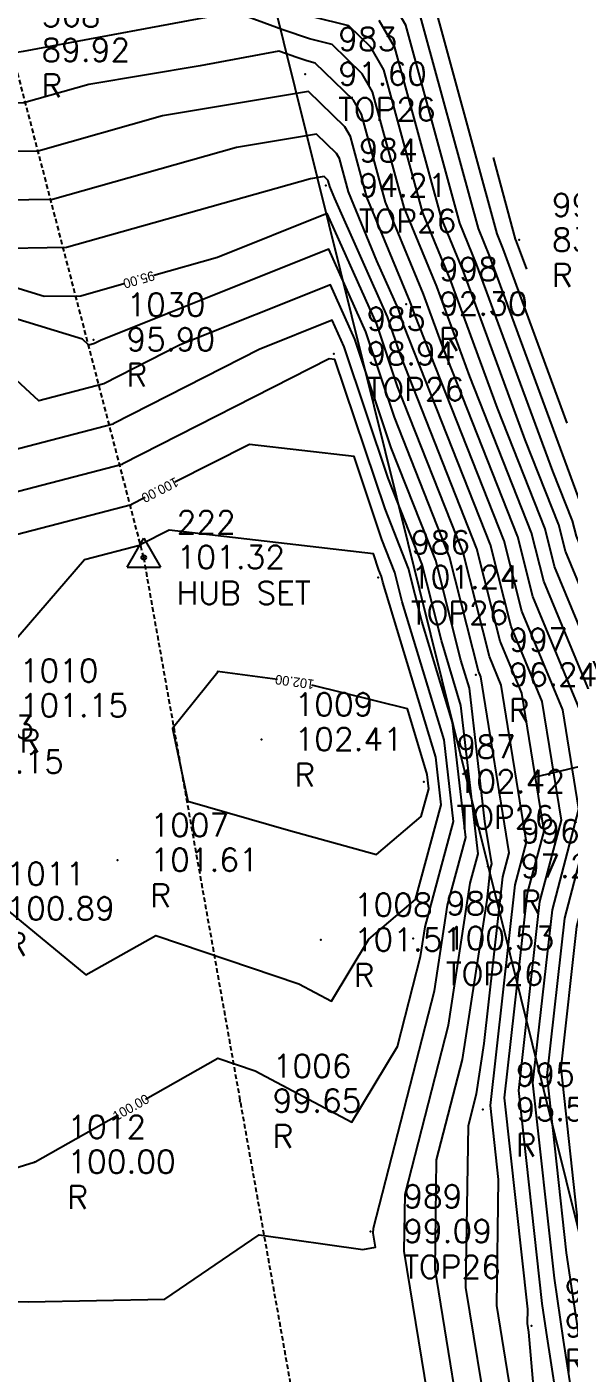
# Model space of a CAD drawing. Header units: feet. Extents: x 1023941 to 1026768, y 90264 to 94497.
# Drawn here: x 1026132.6 to 1026189.2, y 92311.6 to 92452.1 of the extents above; entities that cross this region are included whole.
import ezdxf

# ---------------------------------------------------------------- set-up
doc = ezdxf.new("R2010")
doc.units = ezdxf.units.FT
doc.header["$MEASUREMENT"] = 0
doc.linetypes.add('DASHED', pattern=[0.75, 0.5, -0.25])
for name, color, linetype in [('DESC', 6, 'Continuous'), ('E1ABL', 4, 'Continuous'), ('E2BDL', 5, 'Continuous'), ('E6TOS', 9, 'Continuous'), ('E6TOS-R', 9, 'Continuous'), ('ELEV', 9, 'Continuous'), ('F1-E1COL', 11, 'Continuous'), ('F1-E6COL', 9, 'Continuous'), ('PNTS', 6, 'Continuous'), ('W6TOS', 10, 'Continuous'), ('W6TVL', 10, 'DASHED'), ('W7TVS', 10, 'Continuous')]:
    doc.layers.add(name, color=color, linetype=linetype)
doc.styles.add('S6', font='SIMPLEX', dxfattribs={"height": 0.083333})

# ---------------------------------------------------------------- blocks, each defined once
blk = doc.blocks.new('*U291')
at = {"layer": 'F1-E6COL', "elevation": 102, "flags": 128}
blk.add_lwpolyline([(1026158.74, 92383.96), (1026152.5, 92384.81), (1026152.53, 92384.74), (1026147.81, 92378.85), (1026149.4, 92371.26), (1026159.89, 92368.26), (1026169.07, 92365.71), (1026173.75, 92369.67), (1026174.54, 92372.58), (1026174.37, 92374.05), (1026172.3, 92380.9), (1026162.32, 92383.37)], dxfattribs=at)
at = {"layer": 'F1-E6COL', "insert": (1026160.54, 92383.72, 102), "char_height": 1, "attachment_point": 5, "rotation": 172.3146}
blk.add_mtext('{102.00}', dxfattribs=at)
blk = doc.blocks.new('*U282')
at = {"layer": 'F1-E6COL', "elevation": 97, "flags": 128}
blk.add_lwpolyline([(1026178.79, 92300.3), (1026175.18, 92322.42), (1026175.35, 92333.86), (1026178.04, 92344.32), (1026180.61, 92360.96), (1026180.98, 92364.26), (1026181.1, 92364.73), (1026180.39, 92369.16), (1026178.77, 92383.08), (1026177.89, 92386), (1026175.28, 92396.38), (1026170.62, 92408.16), (1026166.83, 92419.48), (1026164.29, 92425.17), (1026148.6, 92418.9), (1026140.62, 92414.83), (1026140.62, 92414.82), (1026133.85, 92413.06), (1026126.37, 92419.95)], dxfattribs=at)
blk = doc.blocks.new('*U278')
at = {"layer": 'F1-E6COL', "elevation": 98, "flags": 128}
blk.add_lwpolyline([(1026174.7, 92307.53), (1026171.96, 92324.31), (1026172.05, 92330.28), (1026176.58, 92347.9), (1026178.86, 92362.71), (1026179.69, 92365.77), (1026177.89, 92381.27), (1026175.85, 92388.03), (1026173.85, 92395.97), (1026170.29, 92404.97), (1026165.69, 92418.7), (1026164.46, 92421.46), (1026156.84, 92418.42), (1026141.59, 92410.64), (1026141.59, 92410.62), (1026128.64, 92407.25)], dxfattribs=at)
blk = doc.blocks.new('*U273')
at = {"layer": 'F1-E6COL', "elevation": 99, "flags": 128}
blk.add_lwpolyline([(1026118.7, 92405.79), (1026110.61, 92402.22), (1026106.63, 92396.74), (1026105.51, 92378.75), (1026104.88, 92378.16), (1026104.97, 92377.66), (1026105.44, 92375.46), (1026105.55, 92374.52), (1026105.78, 92373.68), (1026110.2, 92337.44), (1026110, 92335.49), (1026109.69, 92333.46), (1026110.47, 92331.67), (1026107.68, 92321.01), (1026107.68, 92320.92), (1026107.68, 92320.82), (1026107.76, 92320.58), (1026108.42, 92319.93), (1026110, 92319.55), (1026132.73, 92319.02), (1026146.99, 92319.29), (1026156.84, 92326.02), (1026167.65, 92324.5), (1026168.98, 92324.75), (1026168.74, 92326.19), (1026168.75, 92326.71), (1026175.12, 92351.48), (1026176.5, 92360.43), (1026178.4, 92367.47), (1026177.01, 92379.47), (1026173.81, 92390.06), (1026172.43, 92395.55), (1026169.97, 92401.78), (1026164.74, 92417.38), (1026164.15, 92417.45), (1026142.56, 92406.44), (1026142.55, 92406.41), (1026123.43, 92401.44)], close=True, dxfattribs=at)
blk = doc.blocks.new('*U268')
at = {"layer": 'F1-E1COL', "elevation": 100, "flags": 128}
for points in [[(1026144.98, 92340.18), (1026152.54, 92344.46), (1026156.41, 92343.15), (1026166.5, 92337.79), (1026171.25, 92345.68), (1026173.66, 92355.06), (1026174.14, 92358.15), (1026177.11, 92369.17), (1026176.13, 92377.66), (1026171.77, 92392.09), (1026171, 92395.14), (1026169.64, 92398.59), (1026166.74, 92407.24), (1026155.81, 92408.51), (1026148.05, 92404.55)], [(1026144.93, 92402.96), (1026143.52, 92402.24), (1026143.52, 92402.21), (1026118.61, 92395.73), (1026118.43, 92395.52), (1026118.34, 92395.44), (1026117.39, 92394.19), (1026106.83, 92379.67), (1026106.65, 92376.89), (1026106.56, 92376.8), (1026106.57, 92376.73), (1026106.64, 92376.39), (1026106.66, 92376.24), (1026106.7, 92376.11), (1026111.67, 92335.35), (1026111.56, 92334.33), (1026111.4, 92333.26), (1026111.81, 92332.33), (1026110.27, 92326.44), (1026133.36, 92333.61), (1026133.39, 92333.61), (1026133.41, 92333.61), (1026133.45, 92333.64), (1026141.94, 92338.45)]]:
    blk.add_lwpolyline(points, dxfattribs=at)
at = {"layer": 'F1-E1COL', "char_height": 1, "attachment_point": 5}
for insert, rotation in [((1026146.49, 92403.75, 100), 207.0193), ((1026143.46, 92339.31, 100), 29.551)]:
    blk.add_mtext('{100.00}', dxfattribs=dict(at, insert=insert, rotation=rotation))
blk = doc.blocks.new('*U263')
at = {"layer": 'F1-E6COL', "elevation": 101, "flags": 128}
blk.add_lwpolyline([(1026175.82, 92370.88), (1026175.25, 92375.86), (1026169.73, 92394.13), (1026169.58, 92394.72), (1026169.31, 92395.4), (1026168.75, 92397.09), (1026147.46, 92399.56), (1026144.49, 92398.05), (1026144.48, 92398), (1026138.6, 92396.47), (1026127.1, 92383.13), (1026121.26, 92378.05), (1026119.36, 92375.56), (1026124.78, 92366.54), (1026129.39, 92360.83), (1026138.76, 92353.15), (1026146.04, 92357.27), (1026160.97, 92352.2), (1026164.37, 92350.4), (1026168.26, 92356.88), (1026173.16, 92361.02)], close=True, dxfattribs=at)
blk = doc.blocks.new('*U247')
at = {"layer": 'F1-E6COL', "elevation": 92, "flags": 128}
blk.add_lwpolyline([(1026191.06, 92299.21), (1026188.6, 92315.01), (1026187.63, 92321.49), (1026185.39, 92341.87), (1026187.42, 92359.93), (1026190.18, 92370.43), (1026188.51, 92380.82), (1026184.25, 92391.09), (1026182.4, 92398.45), (1026173.04, 92422.15), (1026172.58, 92423.39), (1026168.08, 92434.31), (1026166.36, 92440.65), (1026165.78, 92441.65), (1026161.98, 92445.35), (1026146.76, 92442.78), (1026133.78, 92439.12), (1026117.24, 92438.86), (1026116.39, 92439.11), (1026115.97, 92438.92), (1026107.04, 92435.1), (1026098.35, 92433.79), (1026097.27, 92415.16), (1026097.53, 92404.14)], dxfattribs=at)
blk = doc.blocks.new('*U243')
at = {"layer": 'F1-E6COL', "elevation": 93, "flags": 128}
blk.add_lwpolyline([(1026188.31, 92306.16), (1026186.81, 92315.82), (1026186.36, 92318.84), (1026183.92, 92341.08), (1026186.13, 92360.8), (1026188.37, 92369.29), (1026186.37, 92381.68), (1026183.12, 92389.52), (1026180.97, 92398.04), (1026171.93, 92420.93), (1026171.37, 92422.61), (1026169.11, 92427.67), (1026166.15, 92434.86), (1026165.2, 92438.33), (1026164.89, 92438.87), (1026162.8, 92440.9), (1026154.47, 92439.5), (1026135.26, 92434.08), (1026122.95, 92433.88)], dxfattribs=at)
blk = doc.blocks.new('*U238')
at = {"layer": 'F1-E6COL', "elevation": 94, "flags": 128}
blk.add_lwpolyline([(1026186.45, 92298.64), (1026184.98, 92315.86), (1026184.84, 92316.77), (1026184.86, 92318.26), (1026182.44, 92340.3), (1026184.84, 92361.66), (1026186.55, 92368.15), (1026184.23, 92382.53), (1026181.98, 92387.96), (1026179.55, 92397.62), (1026171.6, 92417.74), (1026170.23, 92421.83), (1026164.72, 92434.16), (1026164.21, 92435.41), (1026164.05, 92436.01), (1026163.99, 92436.1), (1026163.63, 92436.46), (1026162.18, 92436.21), (1026136.74, 92429.04), (1026128.67, 92428.91)], dxfattribs=at)
blk = doc.blocks.new('*U234')
at = {"layer": 'F1-E1COL', "elevation": 95, "flags": 128}
for points in [[(1026182.92, 92310.68), (1026181.62, 92318.65), (1026181.82, 92331.79), (1026180.97, 92339.51), (1026183.55, 92362.53), (1026184.73, 92367.01), (1026182.09, 92383.39), (1026180.85, 92386.39), (1026178.13, 92397.21), (1026171.28, 92414.55), (1026169.1, 92421.04), (1026163.94, 92432.59), (1026152.5, 92428.02), (1026145.86, 92426.14)], [(1026142.73, 92425.26), (1026138.23, 92423.99), (1026134.39, 92423.93), (1026117.95, 92428.97)]]:
    blk.add_lwpolyline(points, dxfattribs=at)
at = {"layer": 'F1-E1COL', "insert": (1026144.29, 92425.7, 95), "char_height": 1, "attachment_point": 5, "rotation": 195.7549}
blk.add_mtext('{95.00}', dxfattribs=at)
blk = doc.blocks.new('*U230')
at = {"layer": 'F1-E6COL', "elevation": 96, "flags": 128}
blk.add_lwpolyline([(1026180.86, 92305.49), (1026178.4, 92320.54), (1026178.66, 92337.44), (1026179.5, 92340.73), (1026180.31, 92345.98), (1026182.26, 92363.39), (1026182.92, 92365.87), (1026179.96, 92384.25), (1026179.72, 92384.83), (1026176.7, 92396.79), (1026170.95, 92411.36), (1026167.96, 92420.26), (1026164.11, 92428.88), (1026140.36, 92419.39), (1026139.66, 92419.03), (1026139.66, 92419.03), (1026139.07, 92418.87), (1026138.41, 92419.48), (1026118.47, 92425.59)], dxfattribs=at)
blk = doc.blocks.new('*U227')
at = {"layer": 'F1-E6COL', "elevation": 87, "flags": 128}
blk.add_lwpolyline([(1026157.18, 92465.49), (1026152.48, 92466.43), (1026146.9, 92476.29), (1026137.84, 92473.6), (1026132.06, 92473.54), (1026116.57, 92468.66), (1026109.42, 92468.1), (1026102.78, 92471.34), (1026103.05, 92470.1), (1026101.68, 92464.03), (1026095.49, 92458.03), (1026093.77, 92457.65), (1026091.69, 92444.74), (1026090.34, 92420.82)], dxfattribs=at)
blk = doc.blocks.new('*U226')
at = {"layer": 'F1-E6COL', "elevation": 87, "flags": 128}
blk.add_lwpolyline([(1026197.53, 92310.94), (1026193.97, 92334.74), (1026192.76, 92345.8), (1026193.86, 92355.6), (1026199.26, 92376.13), (1026199.2, 92376.53), (1026189.93, 92398.92), (1026189.52, 92400.53), (1026187.47, 92405.71), (1026179.52, 92427.33), (1026177.77, 92431.58), (1026172.14, 92452.25), (1026170.27, 92455.5), (1026169.7, 92456.05), (1026165.38, 92457.12)], dxfattribs=at)
blk = doc.blocks.new('*U220')
at = {"layer": 'F1-E6COL', "elevation": 88, "flags": 128}
blk.add_lwpolyline([(1026197.06, 92377.39), (1026188.79, 92397.35), (1026188.1, 92400.11), (1026184.58, 92409), (1026178.14, 92426.54), (1026175.84, 92432.13), (1026170.99, 92449.93), (1026169.37, 92452.73)], dxfattribs=at)
blk = doc.blocks.new('*U212')
at = {"layer": 'F1-E6COL', "elevation": 89, "flags": 128}
blk.add_lwpolyline([(1026194.92, 92378.25), (1026187.66, 92395.78), (1026186.67, 92399.7), (1026181.7, 92412.29), (1026176.75, 92425.75), (1026173.9, 92432.67), (1026169.83, 92447.61), (1026168.47, 92449.96), (1026166.2, 92452.18), (1026162.39, 92453.12), (1026157.82, 92454.66), (1026149.68, 92457.65), (1026147.88, 92457.32), (1026131.12, 92457.15), (1026126.25, 92455.61), (1026120.23, 92455.14), (1026109.54, 92455.61), (1026107.31, 92451.82), (1026100.2, 92445.82), (1026096.66, 92444.94), (1026094.64, 92444.63), (1026092.95, 92415.47), (1026093.04, 92411.67)], dxfattribs=at)
blk = doc.blocks.new('*U206')
at = {"layer": 'F1-E1COL', "elevation": 90, "flags": 128}
blk.add_lwpolyline([(1026194.17, 92300.58), (1026192.17, 92313.38), (1026190.16, 92326.79), (1026188.34, 92343.44), (1026189.99, 92358.2), (1026193.82, 92372.71), (1026192.78, 92379.11), (1026186.52, 92394.22), (1026185.25, 92399.28), (1026178.81, 92415.58), (1026175.36, 92424.97), (1026171.96, 92433.22), (1026168.67, 92445.29), (1026167.58, 92447.19), (1026164.44, 92450.24), (1026162.1, 92450.82), (1026159.29, 92451.76), (1026154.29, 92453.61), (1026132.23, 92449.51), (1026131.34, 92449.36), (1026130.82, 92449.21), (1026130.07, 92449.2), (1026122.18, 92449.54)], dxfattribs=at)
blk = doc.blocks.new('*U201')
at = {"layer": 'F1-E6COL', "elevation": 91, "flags": 128}
for points in [[(1026190.38, 92314.19), (1026188.89, 92324.14), (1026186.87, 92342.66), (1026188.71, 92359.06), (1026192, 92371.57)], [(1026190.65, 92379.96), (1026185.39, 92392.65), (1026183.82, 92398.87), (1026175.92, 92418.87), (1026173.97, 92424.18), (1026170.02, 92433.77), (1026167.52, 92442.97), (1026166.68, 92444.42), (1026162.69, 92448.3), (1026161.82, 92448.52), (1026160.77, 92448.87), (1026158.9, 92449.56), (1026150.67, 92448.03), (1026139.05, 92446.07), (1026132.3, 92444.17), (1026122.58, 92444.01), (1026114.31, 92444.37), (1026112.37, 92441.07), (1026107.44, 92438.96), (1026097.11, 92437.41), (1026095.83, 92415.26), (1026096.03, 92406.65)]]:
    blk.add_lwpolyline(points, dxfattribs=at)
blk = doc.blocks.new('*U166')
at = {"layer": 'F1-E6COL', "elevation": 84, "flags": 128}
blk.add_lwpolyline([(1026142.41, 92510.81), (1026130.77, 92509.81), (1026127.32, 92510.67), (1026121.42, 92510.6), (1026105.5, 92509.84), (1026090.07, 92507.94), (1026090.53, 92503.63), (1026088.31, 92504.71), (1026088.7, 92502.92), (1026088.03, 92495.77), (1026091.26, 92492.43), (1026091.46, 92492.01), (1026091.47, 92488.77), (1026090.79, 92466.98), (1026087.92, 92449)], dxfattribs=at)
blk = doc.blocks.new('*U160')
at = {"layer": 'F1-E6COL', "elevation": 84, "flags": 128}
blk.add_lwpolyline([(1026184.76, 92426.79), (1026183.69, 92429.69), (1026183.59, 92429.94), (1026181.27, 92438.44)], dxfattribs=at)
blk = doc.blocks.new('*U156')
at = {"layer": 'F1-E1COL', "elevation": 85, "flags": 128}
for points in [[(1026143.39, 92504.81), (1026131.38, 92506.58), (1026127.95, 92506.29), (1026127.09, 92506.5), (1026125.61, 92506.49), (1026117.23, 92506.08)], [(1026113.98, 92505.93), (1026105.9, 92505.54), (1026099.22, 92504.72), (1026100.79, 92489.85), (1026093.13, 92493.59), (1026094.07, 92489.3), (1026092.86, 92483.92), (1026092.33, 92466.96), (1026088.76, 92444.59)]]:
    blk.add_lwpolyline(points, dxfattribs=at)
at = {"layer": 'F1-E1COL', "insert": (1026115.6, 92506.01, 85), "char_height": 1, "attachment_point": 5, "rotation": 182.7383}
blk.add_mtext('{85.00}', dxfattribs=at)
blk = doc.blocks.new('*U155')
at = {"layer": 'F1-E1COL', "elevation": 85, "flags": 128}
blk.add_lwpolyline([(1026188.98, 92410.73), (1026182.3, 92428.9), (1026181.65, 92430.49), (1026174.46, 92456.9), (1026173.85, 92457.95)], dxfattribs=at)
blk = doc.blocks.new('*U146')
at = {"layer": 'F1-E6COL', "elevation": 86, "flags": 128}
blk.add_lwpolyline([(1026194.24, 92392.82), (1026191.06, 92400.48), (1026190.95, 92400.94), (1026190.36, 92402.42), (1026180.91, 92428.12), (1026179.71, 92431.04), (1026173.3, 92454.57), (1026171.62, 92457.49)], dxfattribs=at)
blk = doc.blocks.new('*U144')
at = {"layer": 'F1-E6COL', "elevation": 86, "flags": 128}
blk.add_lwpolyline([(1026144.47, 92497.79), (1026142.69, 92495.93), (1026131.74, 92484.15), (1026124.5, 92487.38), (1026110.22, 92483.97), (1026111.06, 92476.08), (1026097.95, 92482.46), (1026098.56, 92479.7), (1026095.52, 92466.18), (1026093.89, 92464.61), (1026093.44, 92464.51), (1026090.18, 92444.38), (1026089.55, 92433.18)], dxfattribs=at)
blk = doc.blocks.new('POINT')
blk.add_point((0, 0))
at = {"layer": 'DESC', "style": 'S6'}
blk.add_attdef('DESC', (0.1191, -0.1698), '', height=0.0833, dxfattribs=at)
at = {"layer": 'ELEV', "style": 'S6'}
blk.add_attdef('ELEV', (0.1191, -0.0403), '', height=0.0833, dxfattribs=at)
at = {"layer": 'PNTS', "style": 'S6'}
blk.add_attdef('POINT', (0.1191, 0.0855), '', height=0.0833, dxfattribs=at)
blk = doc.blocks.new('HUB')
for p, q in [((-0.0433, -0.025), (0, 0.05)), ((0, 0.05), (0.0433, -0.025)), ((-0.0433, -0.025), (0.0433, -0.025))]:
    blk.add_line(p, q)
blk.add_circle((0, 0), 0.00604)

msp = doc.modelspace()

# ---------------------------------------------------------------- linework, layer by layer
at = {"layer": 'E1ABL'}
msp.add_line((1026185.66846, 92373.82086), (1026276.1491, 92395.52143), dxfattribs=at)
at = {"layer": 'E2BDL'}
msp.add_line((1026128.38547, 92575.43358), (1026261.97805, 92036.80335), dxfattribs=at)
at = {"layer": 'W6TVL'}
for p, q in [((1026144.7973, 92396.7077), (1026097.88105, 92577.03077)), ((1026179.00807, 92204.18952), (1026144.7973, 92396.7077))]:
    msp.add_line(p, q, dxfattribs=at)

# ---------------------------------------------------------------- block references
at = {"layer": 'E6TOS', "xscale": 28.80000000004657, "yscale": 28.80000000000291, "zscale": 28.79999999999999}
for p, values in [((1026161.64601, 92447.15005), {'ELEV': '91.60', 'POINT': '983', 'DESC': 'TOP26'}), ((1026163.80182, 92435.52023), {'ELEV': '94.21', 'POINT': '984', 'DESC': 'TOP26'}), ((1026164.62394, 92417.95717), {'ELEV': '98.94', 'POINT': '985', 'DESC': 'TOP26'}), ((1026169.2323, 92394.62074), {'ELEV': '101.24', 'POINT': '986', 'DESC': 'TOP26'}), ((1026173.99735, 92373.29519), {'ELEV': '102.42', 'POINT': '987', 'DESC': 'TOP26'}), ((1026172.88618, 92356.94849), {'ELEV': '100.53', 'POINT': '988', 'DESC': 'TOP26'}), ((1026168.43851, 92326.36892), {'ELEV': '99.09', 'POINT': '989', 'DESC': 'TOP26'})]:
    msp.add_blockref('POINT', p, dxfattribs=at).add_auto_attribs(values)
at = {"layer": 'E6TOS-R', "xscale": 28.80000000004657, "yscale": 28.80000000000291, "zscale": 28.79999999999999}
for p, values in [((1026130.69374, 92449.63063), {'ELEV': '89.92', 'POINT': '568', 'DESC': 'R'}), ((1026183.95482, 92429.83936), {'ELEV': '83.81', 'POINT': '999', 'DESC': 'R'}), ((1026172.1587, 92423.15232), {'ELEV': '92.30', 'POINT': '998', 'DESC': 'R'}), ((1026139.56586, 92419.43241), {'ELEV': '95.90', 'POINT': '1030', 'DESC': 'R'}), ((1026179.44334, 92384.45191), {'ELEV': '96.24', 'POINT': '997', 'DESC': 'R'}), ((1026128.42159, 92381.24421), {'ELEV': '101.15', 'POINT': '1010', 'DESC': 'R'}), ((1026157.09327, 92377.70747), {'ELEV': '102.41', 'POINT': '1009', 'DESC': 'R'}), ((1026121.71407, 92375.36648), {'ELEV': '101.15', 'POINT': '1033', 'DESC': 'R'}), ((1026142.05656, 92365.12007), {'ELEV': '101.61', 'POINT': '1007', 'DESC': 'R'}), ((1026180.67465, 92364.45957), {'ELEV': '97.23', 'POINT': '996', 'DESC': 'R'}), ((1026127.038, 92360.03803), {'ELEV': '100.89', 'POINT': '1011', 'DESC': 'R'}), ((1026163.28236, 92356.7989), {'ELEV': '101.51', 'POINT': '1008', 'DESC': 'R'}), ((1026154.81443, 92339.98117), {'ELEV': '99.65', 'POINT': '1006', 'DESC': 'R'}), ((1026180.17635, 92339.08595), {'ELEV': '95.54', 'POINT': '995', 'DESC': 'R'}), ((1026133.3924, 92333.62049), {'ELEV': '100.00', 'POINT': '1012', 'DESC': 'R'}), ((1026185.24901, 92316.52736), {'ELEV': '93.87', 'POINT': '994', 'DESC': 'R'})]:
    msp.add_blockref('POINT', p, dxfattribs=at).add_auto_attribs(values)
at = {"layer": 'F1-E1COL'}
for name in ['*U156', '*U155', '*U206', '*U234', '*U268']:
    msp.add_blockref(name, (0, 0), dxfattribs=at)
at = {"layer": 'F1-E6COL'}
for name in ['*U166', '*U144', '*U227', '*U220', '*U212', '*U146', '*U226', '*U201', '*U247', '*U243', '*U160', '*U238', '*U230', '*U282', '*U278', '*U273', '*U263', '*U291']:
    msp.add_blockref(name, (0, 0), dxfattribs=at)
at = {"layer": 'W6TOS', "xscale": 28.80000000004657, "yscale": 28.80000000000291, "zscale": 28.79999999999999}
msp.add_blockref('POINT', (1026144.7973, 92396.7077), dxfattribs=at).add_auto_attribs({'ELEV': '101.32', 'POINT': '222', 'DESC': 'HUB SET'})
at = {"layer": 'W7TVS', "xscale": 40, "yscale": 40, "zscale": 40}
msp.add_blockref('HUB', (1026144.7973, 92396.7077), dxfattribs=at)

doc.saveas('drawing.dxf')
